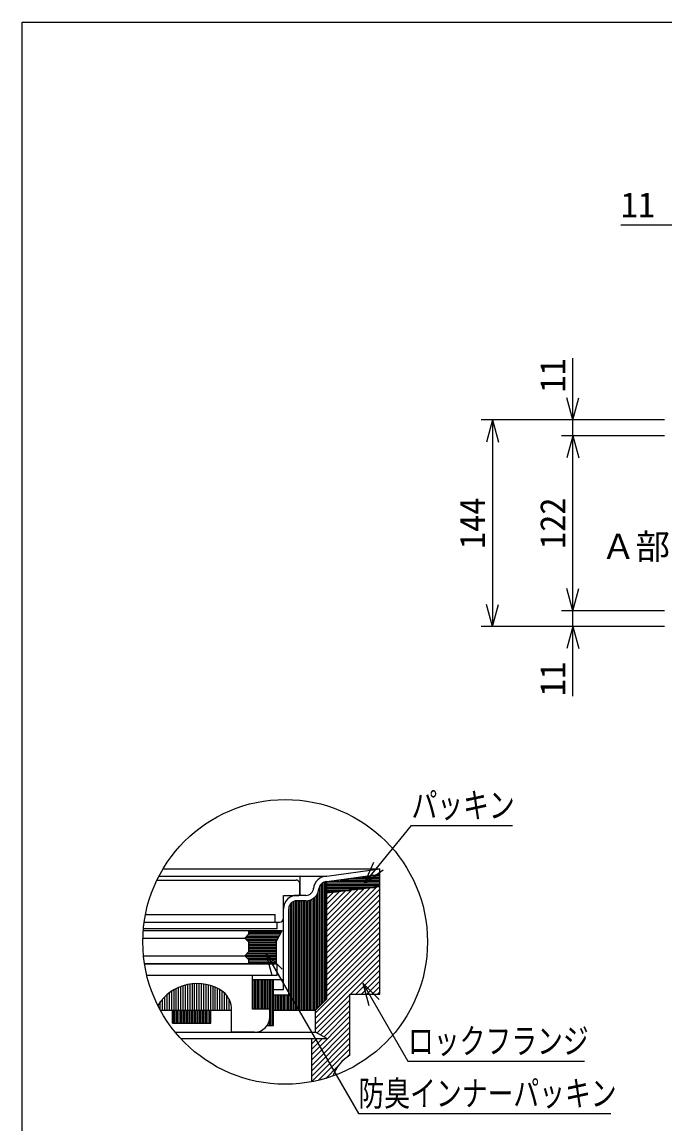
# Model space of a CAD drawing. Units: millimetres, scale not verified. Extents: x -1092 to 1092, y -744 to 696.
# Drawn here: x -1092 to -644, y -72 to 696 of the extents above; entities that cross this region are included whole.
import ezdxf
from ezdxf.enums import TextEntityAlignment as Align

# ---------------------------------------------------------------- set-up
doc = ezdxf.new("R2010")
doc.units = ezdxf.units.MM
doc.header["$LTSCALE"] = 8
for name, color, linetype in [('0-5_寸法線', 7, 'Continuous'), ('0-8_枠中線', 5, 'Continuous'), ('0-A_極細1', 7, 'Continuous'), ('0-D_寸法1', 7, 'Continuous')]:
    doc.layers.add(name, color=color, linetype=linetype)
doc.styles.add('ＭＳ ゴシック', font='')
doc.styles.get('ＭＳ ゴシック').set_extended_font_data('MS Gothic')

msp = doc.modelspace()

# ---------------------------------------------------------------- linework, layer by layer
at = {"layer": '0-5_寸法線'}
for p, q in [((-674.362, 554.534), (-616.811, 554.534)), ((-707.811, 407.534), (-707.811, 461.652)), ((-707.811, 418.534), (-711.952, 433.989)), ((-707.811, 418.534), (-703.669, 433.989)), ((-643.811, 418.534), (-771.811, 418.534)), ((-763.811, 418.534), (-767.952, 403.079)), ((-763.811, 418.534), (-759.669, 403.079)), ((-763.811, 418.534), (-763.811, 274.534)), ((-643.811, 418.534), (-715.811, 418.534)), ((-643.811, 407.534), (-715.811, 407.534)), ((-707.811, 407.534), (-711.952, 392.079)), ((-707.811, 407.534), (-703.669, 392.079)), ((-707.811, 285.534), (-707.811, 407.534)), ((-707.811, 285.534), (-711.952, 300.989)), ((-707.811, 285.534), (-703.669, 300.989)), ((-763.811, 274.534), (-767.952, 289.989)), ((-763.811, 274.534), (-759.669, 289.989)), ((-643.811, 285.534), (-715.811, 285.534)), ((-707.811, 225.953), (-707.811, 285.534)), ((-643.811, 274.534), (-771.811, 274.534)), ((-643.811, 274.534), (-715.811, 274.534)), ((-707.811, 274.534), (-711.952, 259.079)), ((-707.811, 274.534), (-703.669, 259.079))]:
    msp.add_line(p, q, dxfattribs=at)
at = {"layer": '0-8_枠中線'}
msp.add_lwpolyline([(-1092, -744), (-1092, 696), (1092, 696), (1092, -744)], close=True, dxfattribs=at)
at = {"layer": '0-A_極細1'}
for p, q in [((-996.552, 100.411), (-879.369, 100.411)), ((-993.614, 105.668), (-842.457, 105.668)), ((-897.924, 87.077), (-897.924, 100.411)), ((-879.369, 100.411), (-842.457, 105.668)), ((-879.369, 96.64), (-842.457, 101.897)), ((-855.202, 100.082), (-842.457, 100.082)), ((-847.713, 101.148), (-842.457, 101.148)), ((-842.457, 101.973), (-842.457, 105.668)), ((-842.457, 21.201), (-842.457, 105.592)), ((-997.887, 97.744), (-900.857, 97.744)), ((-898.19, 88.144), (-898.19, 95.077)), ((-884.281, 10.054), (-884.281, 93.767)), ((-883.214, 11.12), (-883.214, 95.149)), ((-882.147, 12.187), (-882.147, 95.94)), ((-881.081, 13.254), (-881.081, 96.409)), ((-880.014, 14.32), (-880.014, 96.64)), ((-879.369, 14.965), (-879.369, 96.677)), ((-879.369, 95.815), (-842.457, 95.815)), ((-879.369, 94.748), (-842.457, 94.748)), ((-879.369, 93.682), (-842.457, 93.682)), ((-842.457, 92.906), (-879.369, 88.64)), ((-879.369, 92.615), (-844.976, 92.615)), ((-879.369, 58.269), (-845.029, 92.609)), ((-877.669, 96.882), (-842.457, 96.882)), ((-870.18, 97.948), (-842.457, 97.948)), ((-862.691, 99.015), (-842.457, 99.015)), ((-893.971, 87.077), (-900.324, 87.077)), ((-888.547, 7.077), (-888.547, 85.145)), ((-887.481, 7.077), (-887.481, 86.079)), ((-886.414, 7.92), (-886.414, 87.4)), ((-885.347, 8.987), (-885.347, 89.61)), ((-879.369, 62.04), (-849.293, 92.116)), ((-879.369, 65.812), (-853.557, 91.623)), ((-879.369, 91.548), (-854.204, 91.548)), ((-879.369, 54.498), (-842.457, 91.41)), ((-879.369, 69.583), (-857.822, 91.13)), ((-879.369, 73.354), (-862.086, 90.637)), ((-879.369, 90.482), (-863.432, 90.482)), ((-879.369, 77.125), (-866.35, 90.145)), ((-879.369, 80.896), (-870.614, 89.652)), ((-879.369, 89.415), (-872.66, 89.415)), ((-879.369, 84.668), (-874.878, 89.159)), ((-879.369, 88.439), (-879.142, 88.666)), ((-879.369, 50.727), (-842.457, 87.639)), ((-909.657, 21.477), (-909.657, 77.744)), ((-905.924, 17.744), (-905.924, 77.744)), ((-905.614, 7.077), (-905.614, 79.58)), ((-904.547, 7.077), (-904.547, 81.421)), ((-903.481, 7.077), (-903.481, 82.369)), ((-902.414, 7.077), (-902.414, 82.939)), ((-901.347, 7.077), (-901.347, 83.25)), ((-893.971, 83.344), (-900.324, 83.344)), ((-900.281, 7.077), (-900.281, 83.344)), ((-899.214, 7.077), (-899.214, 83.344)), ((-898.147, 7.077), (-898.147, 83.344)), ((-897.081, 7.077), (-897.081, 83.344)), ((-896.014, 7.077), (-896.014, 83.344)), ((-894.947, 7.077), (-894.947, 83.344)), ((-893.881, 7.077), (-893.881, 83.344)), ((-892.814, 7.077), (-892.814, 83.418)), ((-891.747, 7.077), (-891.747, 83.621)), ((-890.681, 7.077), (-890.681, 83.962)), ((-889.614, 7.077), (-889.614, 84.459)), ((-879.369, 46.955), (-842.457, 83.867)), ((-879.369, 43.184), (-842.457, 80.096)), ((-1005.88, 73.744), (-915.524, 73.744)), ((-915.524, 68.411), (-915.524, 73.744)), ((-879.369, 39.413), (-842.457, 76.325)), ((-879.369, 35.642), (-842.457, 72.554)), ((-1007.419, 62.577), (-910.457, 62.577)), ((-913.924, 63.615), (-1007.33, 63.615)), ((-1006.776, 68.411), (-912.324, 68.411)), ((-933.924, 62.577), (-933.924, 59.91)), ((-933.924, 61.682), (-910.934, 61.682)), ((-914.724, 54.577), (-910.457, 62.577)), ((-913.924, 63.615), (-913.924, 68.411)), ((-879.369, 31.87), (-842.457, 68.782)), ((-879.369, 28.099), (-842.457, 65.011)), ((-1007.703, 57.243), (-936.59, 57.243)), ((-936.59, 57.243), (-933.924, 59.91)), ((-933.924, 54.577), (-936.59, 57.243)), ((-936.419, 57.415), (-913.21, 57.415)), ((-935.696, 56.348), (-913.779, 56.348)), ((-935.352, 58.482), (-912.641, 58.482)), ((-934.629, 55.282), (-914.348, 55.282)), ((-934.285, 59.548), (-912.072, 59.548)), ((-933.924, 60.615), (-911.503, 60.615)), ((-933.924, 54.577), (-933.924, 47.643)), ((-933.924, 54.215), (-914.724, 54.215)), ((-914.724, 54.577), (-914.724, 39.643)), ((-879.369, 24.328), (-842.457, 61.24)), ((-879.369, 20.557), (-842.457, 57.469)), ((-934.819, 46.748), (-914.724, 46.748)), ((-933.924, 53.148), (-914.724, 53.148)), ((-933.924, 52.082), (-914.724, 52.082)), ((-933.924, 51.015), (-914.724, 51.015)), ((-933.924, 49.948), (-914.724, 49.948)), ((-933.924, 48.882), (-914.724, 48.882)), ((-933.924, 47.815), (-914.724, 47.815)), ((-887.257, 5.126), (-842.457, 49.926)), ((-887.257, 1.355), (-842.457, 46.155)), ((-879.369, 16.785), (-842.457, 53.697)), ((-1007.267, 44.977), (-936.59, 44.977)), ((-1006.6, 39.643), (-914.724, 39.643)), ((-913.924, 39.081), (-1006.512, 39.081)), ((-936.229, 44.615), (-914.724, 44.615)), ((-935.885, 45.682), (-914.724, 45.682)), ((-935.162, 43.548), (-914.724, 43.548)), ((-934.096, 42.482), (-914.724, 42.482)), ((-933.924, 42.31), (-933.924, 39.643)), ((-933.924, 41.415), (-914.724, 41.415)), ((-933.924, 40.348), (-914.724, 40.348)), ((-913.924, 31.081), (-913.924, 39.081)), ((-887.257, -2.416), (-842.457, 42.384)), ((-862.83, 18.24), (-842.457, 38.612)), ((-931.257, 31.081), (-1004.904, 31.081)), ((-913.924, 31.081), (-931.257, 31.081)), ((-931.257, 7.615), (-931.257, 31.081)), ((-859.059, 18.24), (-842.457, 34.841)), ((-855.287, 18.24), (-842.457, 31.07)), ((-981.193, 7.077), (-981.193, 23.561)), ((-979.593, 7.077), (-979.593, 24.115)), ((-977.993, 7.077), (-977.993, 24.577)), ((-976.393, 7.077), (-976.393, 24.95)), ((-974.793, 7.077), (-974.793, 25.238)), ((-973.193, 7.077), (-973.193, 25.443)), ((-971.593, 7.077), (-971.593, 25.567)), ((-969.993, 7.077), (-969.993, 25.611)), ((-968.393, 7.077), (-968.393, 25.574)), ((-966.793, 7.077), (-966.793, 25.457)), ((-965.193, 7.077), (-965.193, 25.259)), ((-963.593, 7.077), (-963.593, 24.978)), ((-961.993, 7.077), (-961.993, 24.612)), ((-960.393, 7.077), (-960.393, 24.159)), ((-958.793, 7.077), (-958.793, 23.613)), ((-931.257, 28.411), (-909.657, 28.411)), ((-931.214, 7.615), (-931.214, 28.411)), ((-930.147, 7.615), (-930.147, 28.411)), ((-929.081, 7.615), (-929.081, 28.411)), ((-928.014, 7.615), (-928.014, 28.411)), ((-926.947, 7.615), (-926.947, 28.411)), ((-925.881, 7.615), (-925.881, 28.411)), ((-924.814, 7.615), (-924.814, 28.411)), ((-923.747, 7.615), (-923.747, 28.411)), ((-922.681, 7.615), (-922.681, 28.411)), ((-921.614, 7.615), (-921.614, 28.411)), ((-920.547, 7.615), (-920.547, 28.411)), ((-919.481, 7.615), (-919.481, 28.411)), ((-918.414, -3.589), (-918.414, 28.411)), ((-917.347, -3.589), (-917.347, 28.411)), ((-916.59, -3.589), (-916.59, 28.411)), ((-851.516, 18.24), (-842.457, 27.299)), ((-847.745, 18.24), (-842.457, 23.528)), ((-992.393, 7.077), (-992.393, 16.395)), ((-990.793, 7.077), (-990.793, 17.869)), ((-989.193, 7.077), (-989.193, 19.159)), ((-987.593, 7.077), (-987.593, 20.29)), ((-985.993, 7.077), (-985.993, 21.284)), ((-984.393, 7.077), (-984.393, 22.153)), ((-982.793, 7.077), (-982.793, 22.909)), ((-957.193, 7.077), (-957.193, 22.969)), ((-955.593, 7.077), (-955.593, 22.222)), ((-953.993, 7.077), (-953.993, 21.363)), ((-952.393, 7.077), (-952.393, 20.381)), ((-950.793, 7.077), (-950.793, 19.108)), ((-949.193, 7.077), (-949.193, 17.306)), ((-916.59, 21.477), (-909.657, 21.477)), ((-916.59, 17.744), (-905.924, 17.744)), ((-916.281, 7.077), (-916.281, 17.744)), ((-915.214, 7.077), (-915.214, 17.744)), ((-914.147, 7.077), (-914.147, 17.744)), ((-913.081, 7.077), (-913.081, 17.744)), ((-912.014, 7.077), (-912.014, 17.744)), ((-910.947, 7.077), (-910.947, 17.744)), ((-909.881, 7.077), (-909.881, 17.744)), ((-908.814, 7.077), (-908.814, 17.744)), ((-907.747, 7.077), (-907.747, 17.744)), ((-906.681, 7.077), (-906.681, 17.744)), ((-887.257, -6.187), (-863.257, 17.812)), ((-863.257, -24.427), (-863.257, 18.24)), ((-843.974, 18.24), (-842.457, 19.756)), ((-997.193, 10.105), (-997.193, 10.356)), ((-995.593, 7.077), (-995.593, 12.718)), ((-993.993, 7.077), (-993.993, 14.698)), ((-947.593, 7.077), (-947.593, 14.73)), ((-945.993, 7.077), (-945.993, 9.101)), ((-879.369, 14.965), (-887.257, 7.077)), ((-886.263, -8.965), (-863.257, 14.041)), ((-883.816, -10.289), (-863.257, 10.27)), ((-995.608, 7.077), (-945.924, 7.077)), ((-987.063, -1.989), (-987.063, 7.077)), ((-986.681, -1.989), (-986.681, 7.077)), ((-985.614, -1.989), (-985.614, 7.077)), ((-984.547, -1.989), (-984.547, 7.077)), ((-983.481, -1.989), (-983.481, 7.077)), ((-982.414, -1.989), (-982.414, 7.077)), ((-981.347, -1.989), (-981.347, 7.077)), ((-980.281, -1.989), (-980.281, 7.077)), ((-979.214, -1.989), (-979.214, 7.077)), ((-978.147, -1.989), (-978.147, 7.077)), ((-977.081, -1.989), (-977.081, 7.077)), ((-976.014, -1.989), (-976.014, 7.077)), ((-974.947, -1.989), (-974.947, 7.077)), ((-973.881, -1.989), (-973.881, 7.077)), ((-972.814, -1.989), (-972.814, 7.077)), ((-971.747, -1.989), (-971.747, 7.077)), ((-970.681, -1.989), (-970.681, 7.077)), ((-969.614, -1.989), (-969.614, 7.077)), ((-968.547, -1.989), (-968.547, 7.077)), ((-967.481, -1.989), (-967.481, 7.077)), ((-966.414, -1.989), (-966.414, 7.077)), ((-965.347, -1.989), (-965.347, 7.077)), ((-964.281, -1.989), (-964.281, 7.077)), ((-963.214, -1.989), (-963.214, 7.077)), ((-962.147, -1.989), (-962.147, 7.077)), ((-961.081, -1.989), (-961.081, 7.077)), ((-960.397, -1.989), (-960.397, 7.077)), ((-945.924, -8.385), (-945.924, 7.077)), ((-919.481, -3.589), (-919.481, 0.109)), ((-916.59, 7.077), (-887.257, 7.077)), ((-889.924, -23.939), (-863.257, 2.728)), ((-881.368, -11.612), (-863.257, 6.499)), ((-987.063, -1.989), (-960.397, -1.989)), ((-921.018, -3.589), (-916.59, -3.589)), ((-920.547, -3.589), (-920.547, -2.804)), ((-889.924, -27.71), (-863.257, -1.044)), ((-889.924, -31.482), (-863.257, -4.815)), ((-985.141, -8.427), (-887.257, -8.427)), ((-981.424, -12.694), (-879.369, -12.694)), ((-929.924, -8.385), (-945.924, -8.385)), ((-889.924, -35.253), (-863.257, -8.586)), ((-889.924, -39.024), (-863.257, -12.357)), ((-889.924, -42.906), (-889.924, -12.694)), ((-889.924, -20.168), (-882.45, -12.694)), ((-889.924, -16.397), (-886.221, -12.694)), ((-889.924, -42.795), (-863.257, -16.129)), ((-885.261, -41.903), (-863.257, -19.9)), ((-865.368, -25.782), (-863.257, -23.671)), ((-880.102, -40.516), (-871.663, -32.077))]:
    msp.add_line(p, q, dxfattribs=at)
for points in [[(-909.657, 71.077), (-909.657, 87.077), (-899.257, 87.077)], [(-933.924, 42.31), (-936.59, 44.977), (-933.924, 47.643)], [(-863.257, 18.24), (-842.457, 18.24), (-842.457, 21.201)], [(-919.257, 2.281), (-919.257, 7.615), (-931.257, 7.615)], [(-879.369, -12.694), (-887.257, -8.427), (-887.257, 7.077)]]:
    msp.add_lwpolyline(points, dxfattribs=at)
msp.add_circle((-908.456, 54.63), 99.281, dxfattribs=at)
for centre, radius, start, end in [((-879.369, 91.077), 9.333, 90, 175.84901), ((-900.857, 95.077), 2.667, 24.05455, 90), ((-900.857, 95.077), 2.667, 0, 24.05455), ((-879.369, 91.077), 5.6, 90, 175.84901), ((-900.324, 77.744), 9.333, 90, 180), ((-899.257, 88.144), 1.067, 270, 360), ((-893.971, 92.411), 5.333, 270, 356.64911), ((-893.971, 92.411), 9.067, 270, 356.64911), ((-900.324, 77.744), 5.6, 90, 180), ((-912.324, 71.077), 2.667, 270, 360), ((-969.924, -6.389), 32, 55.16629, 148.68485), ((-961.924, 7.615), 16, 358.0749, 50.0295), ((-929.924, 2.281), 10.667, 270, 360), ((-849.924, -47.521), 26.667, 120, 161.13979)]:
    msp.add_arc(centre, radius, start, end, dxfattribs=at)
at = {"layer": '0-D_寸法1'}
for p, q in [((-853.089, 95.578), (-846.558, 110.185)), ((-853.089, 95.578), (-840.129, 104.962)), ((-921.948, 46.864), (-910.634, 35.551)), ((-921.948, 46.864), (-917.807, 31.41)), ((-854.188, 25.841), (-842.874, 14.528)), ((-854.188, 25.841), (-850.046, 10.386))]:
    msp.add_line(p, q, dxfattribs=at)
for points in [[(-853.089, 95.578), (-820.356, 135.869), (-749.956, 135.869)], [(-921.948, 46.864), (-857.323, -65.07), (-681.323, -65.07)], [(-854.188, 25.841), (-822.783, -28.549), (-699.583, -28.549)]]:
    msp.add_lwpolyline(points, dxfattribs=at)

# ---------------------------------------------------------------- texts
at = {"layer": '0-5_寸法線', "style": 'ＭＳ ゴシック'}
for s, p in [('11', (-674.362, 554.534)), ('Ａ部', (-688.059, 316.259))]:
    msp.add_text(s, height=17.6, dxfattribs=at).set_placement(p, align=Align.BOTTOM_LEFT)
for s, p in [('11', (-707.811, 437.652)), ('144', (-763.811, 328.534)), ('122', (-707.811, 328.534)), ('11', (-707.811, 225.953))]:
    msp.add_text(s, height=17.6, rotation=90, dxfattribs=at).set_placement(p, align=Align.BOTTOM_LEFT)
at = {"layer": '0-D_寸法1', "style": 'ＭＳ ゴシック', "width": 0.75}
for s, p in [('パッキン', (-820.356, 135.869)), ('ロックフランジ', (-822.783, -28.549)), ('防臭インナーパッキン', (-857.323, -65.07))]:
    msp.add_text(s, height=17.6, dxfattribs=at).set_placement(p, align=Align.BOTTOM_LEFT)

doc.saveas('drawing.dxf')
